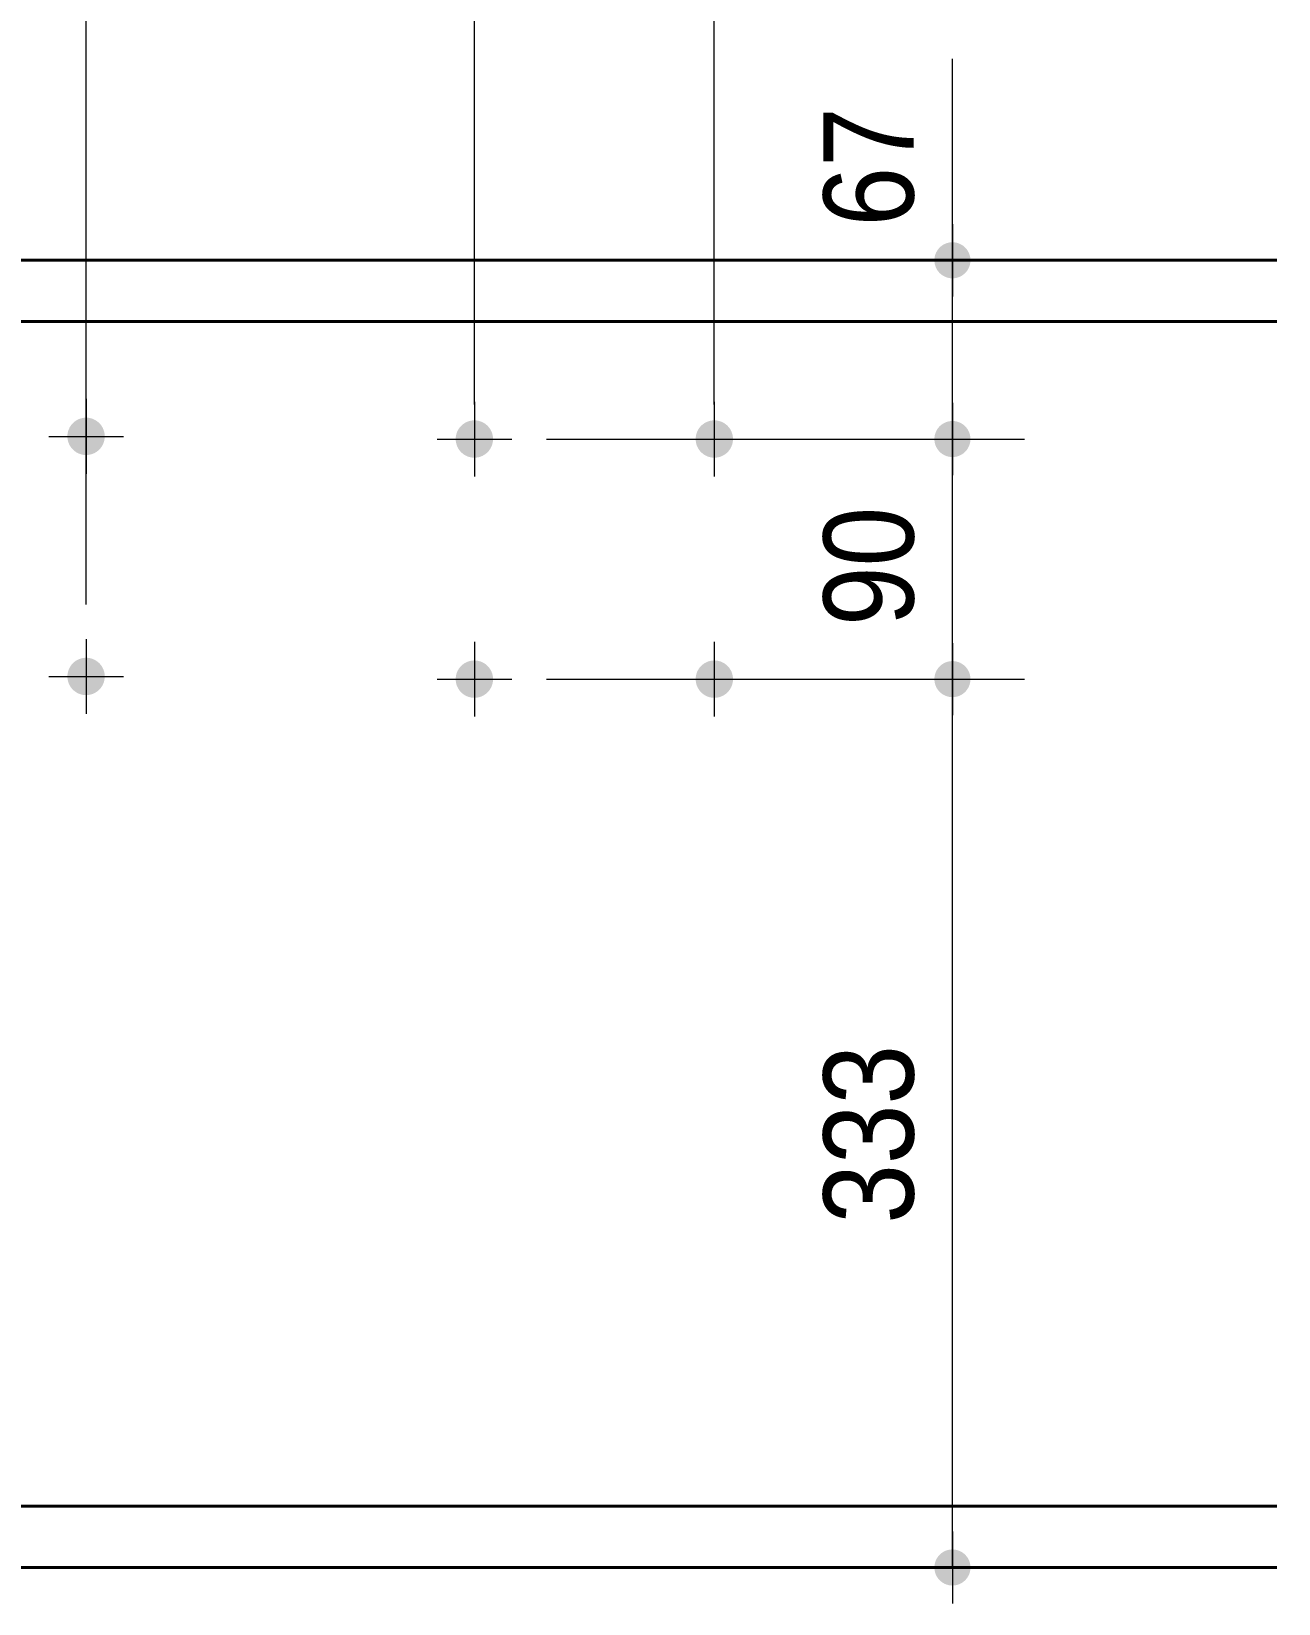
# Model space of a CAD drawing. Header units: millimetres. Extents: x 2 to 410, y 5 to 282.
# Drawn here: x 91.13 to 127.11, y 110.9 to 156.23 of the extents above; entities that cross this region are included whole.
import ezdxf

# ---------------------------------------------------------------- set-up
doc = ezdxf.new("R2010")
doc.units = ezdxf.units.MM
for name, color, linetype, lineweight in [('Boulon', 7, 'Continuous', 0), ('Cotation', 7, 'Continuous', 0), ('Piece', 2, 'Continuous', 0)]:
    doc.layers.add(name, color=color, linetype=linetype, lineweight=lineweight)
doc.styles.add('ARIAL', font='ARIAL.TTF')

# ---------------------------------------------------------------- blocks, each defined once
blk = doc.blocks.new('*A1')
at = {"layer": 'Boulon'}
for points in [[(103.375, 144.5), (103.377, 144.527), (103.381, 144.553), (103.385, 144.579), (103.391, 144.605), (103.398, 144.63), (103.406, 144.655), (103.416, 144.68), (103.427, 144.704), (103.438, 144.728), (103.451, 144.751), (103.466, 144.773), (103.481, 144.795), (103.497, 144.815), (103.514, 144.835), (103.533, 144.854), (103.552, 144.873), (103.572, 144.89), (103.593, 144.906), (103.614, 144.921), (103.636, 144.936), (103.659, 144.949), (103.683, 144.961), (103.707, 144.971), (103.732, 144.981), (103.757, 144.989), (103.782, 144.996), (103.808, 145.002), (103.834, 145.006), (103.861, 145.01), (103.887, 145.012), (103.913, 145.012), (103.94, 145.012), (103.966, 145.01), (103.992, 145.006), (104.018, 145.002), (104.044, 144.996), (104.07, 144.989), (104.095, 144.981), (104.119, 144.971), (104.144, 144.961), (104.167, 144.949), (104.19, 144.936), (104.212, 144.921), (104.234, 144.906), (104.255, 144.89), (104.275, 144.873), (104.294, 144.854), (104.312, 144.835), (104.33, 144.815), (104.346, 144.795), (104.361, 144.773), (104.375, 144.751), (104.388, 144.728), (104.4, 144.704), (104.411, 144.68), (104.42, 144.655), (104.429, 144.63), (104.436, 144.605), (104.441, 144.579), (104.446, 144.553), (104.449, 144.527), (104.451, 144.5), (104.452, 144.474), (104.451, 144.447), (104.449, 144.421), (104.446, 144.395), (104.441, 144.369), (104.436, 144.343), (104.429, 144.317), (104.42, 144.292), (104.411, 144.268), (104.4, 144.244), (104.388, 144.22), (104.375, 144.197), (104.361, 144.175), (104.346, 144.153), (104.33, 144.132), (104.312, 144.112), (104.294, 144.093), (104.275, 144.075), (104.255, 144.058), (104.234, 144.041), (104.212, 144.026), (104.19, 144.012), (104.167, 143.999), (104.144, 143.987), (104.119, 143.976), (104.095, 143.967), (104.07, 143.958), (104.044, 143.951), (104.018, 143.946), (103.992, 143.941), (103.966, 143.938), (103.94, 143.936), (103.913, 143.935), (103.887, 143.936), (103.861, 143.938), (103.834, 143.941), (103.808, 143.946), (103.782, 143.951), (103.757, 143.958), (103.732, 143.967), (103.707, 143.976), (103.683, 143.987), (103.659, 143.999), (103.636, 144.012), (103.614, 144.026), (103.593, 144.041), (103.572, 144.058), (103.552, 144.075), (103.533, 144.093), (103.514, 144.112), (103.497, 144.132), (103.481, 144.153), (103.466, 144.175), (103.451, 144.197), (103.438, 144.22), (103.427, 144.244), (103.416, 144.268), (103.406, 144.292), (103.398, 144.317), (103.391, 144.343), (103.385, 144.369), (103.381, 144.395), (103.377, 144.421), (103.375, 144.447), (103.375, 144.474)], [(103.375, 137.577), (103.377, 137.603), (103.381, 137.63), (103.385, 137.656), (103.391, 137.682), (103.398, 137.707), (103.406, 137.732), (103.416, 137.757), (103.427, 137.781), (103.438, 137.804), (103.451, 137.827), (103.466, 137.85), (103.481, 137.871), (103.497, 137.892), (103.514, 137.912), (103.533, 137.931), (103.552, 137.95), (103.572, 137.967), (103.593, 137.983), (103.614, 137.998), (103.636, 138.013), (103.659, 138.026), (103.683, 138.037), (103.707, 138.048), (103.732, 138.058), (103.757, 138.066), (103.782, 138.073), (103.808, 138.079), (103.834, 138.083), (103.861, 138.087), (103.887, 138.088), (103.913, 138.089), (103.94, 138.088), (103.966, 138.087), (103.992, 138.083), (104.018, 138.079), (104.044, 138.073), (104.07, 138.066), (104.095, 138.058), (104.119, 138.048), (104.144, 138.037), (104.167, 138.026), (104.19, 138.013), (104.212, 137.998), (104.234, 137.983), (104.255, 137.967), (104.275, 137.95), (104.294, 137.931), (104.312, 137.912), (104.33, 137.892), (104.346, 137.871), (104.361, 137.85), (104.375, 137.827), (104.388, 137.804), (104.4, 137.781), (104.411, 137.757), (104.42, 137.732), (104.429, 137.707), (104.436, 137.682), (104.441, 137.656), (104.446, 137.63), (104.449, 137.603), (104.451, 137.577), (104.452, 137.551), (104.451, 137.524), (104.449, 137.498), (104.446, 137.472), (104.441, 137.446), (104.436, 137.42), (104.429, 137.394), (104.42, 137.369), (104.411, 137.345), (104.4, 137.32), (104.388, 137.297), (104.375, 137.274), (104.361, 137.252), (104.346, 137.23), (104.33, 137.209), (104.312, 137.189), (104.294, 137.17), (104.275, 137.152), (104.255, 137.134), (104.234, 137.118), (104.212, 137.103), (104.19, 137.089), (104.167, 137.076), (104.144, 137.064), (104.119, 137.053), (104.095, 137.044), (104.07, 137.035), (104.044, 137.028), (104.018, 137.023), (103.992, 137.018), (103.966, 137.015), (103.94, 137.013), (103.913, 137.012), (103.887, 137.013), (103.861, 137.015), (103.834, 137.018), (103.808, 137.023), (103.782, 137.028), (103.757, 137.035), (103.732, 137.044), (103.707, 137.053), (103.683, 137.064), (103.659, 137.076), (103.636, 137.089), (103.614, 137.103), (103.593, 137.118), (103.572, 137.134), (103.552, 137.152), (103.533, 137.17), (103.514, 137.189), (103.497, 137.209), (103.481, 137.23), (103.466, 137.252), (103.451, 137.274), (103.438, 137.297), (103.427, 137.32), (103.416, 137.345), (103.406, 137.369), (103.398, 137.394), (103.391, 137.42), (103.385, 137.446), (103.381, 137.472), (103.377, 137.498), (103.375, 137.524), (103.375, 137.551)]]:
    blk.add_hatch(color=256, dxfattribs=at).paths.add_polyline_path(points, flags=17)
at = {"layer": 'Boulon', "linetype": 'Continuous', "lineweight": 0}
for p, q in [((103.913, 145.551), (103.913, 143.397)), ((102.836, 144.474), (104.99, 144.474)), ((103.913, 138.628), (103.913, 136.474)), ((102.836, 137.551), (104.99, 137.551))]:
    blk.add_line(p, q, dxfattribs=at)
blk = doc.blocks.new('*A2')
at = {"layer": 'Boulon'}
for points in [[(110.299, 144.5), (110.301, 144.527), (110.304, 144.553), (110.308, 144.579), (110.314, 144.605), (110.321, 144.63), (110.329, 144.655), (110.339, 144.68), (110.35, 144.704), (110.362, 144.728), (110.375, 144.751), (110.389, 144.773), (110.404, 144.795), (110.42, 144.815), (110.437, 144.835), (110.456, 144.854), (110.475, 144.873), (110.495, 144.89), (110.516, 144.906), (110.537, 144.921), (110.56, 144.936), (110.583, 144.949), (110.606, 144.961), (110.63, 144.971), (110.655, 144.981), (110.68, 144.989), (110.706, 144.996), (110.731, 145.002), (110.757, 145.006), (110.784, 145.01), (110.81, 145.012), (110.836, 145.012), (110.863, 145.012), (110.889, 145.01), (110.915, 145.006), (110.941, 145.002), (110.967, 144.996), (110.993, 144.989), (111.018, 144.981), (111.042, 144.971), (111.067, 144.961), (111.09, 144.949), (111.113, 144.936), (111.136, 144.921), (111.157, 144.906), (111.178, 144.89), (111.198, 144.873), (111.217, 144.854), (111.235, 144.835), (111.253, 144.815), (111.269, 144.795), (111.284, 144.773), (111.298, 144.751), (111.311, 144.728), (111.323, 144.704), (111.334, 144.68), (111.343, 144.655), (111.352, 144.63), (111.359, 144.605), (111.364, 144.579), (111.369, 144.553), (111.372, 144.527), (111.374, 144.5), (111.375, 144.474), (111.374, 144.447), (111.372, 144.421), (111.369, 144.395), (111.364, 144.369), (111.359, 144.343), (111.352, 144.317), (111.343, 144.292), (111.334, 144.268), (111.323, 144.244), (111.311, 144.22), (111.298, 144.197), (111.284, 144.175), (111.269, 144.153), (111.253, 144.132), (111.235, 144.112), (111.217, 144.093), (111.198, 144.075), (111.178, 144.058), (111.157, 144.041), (111.136, 144.026), (111.113, 144.012), (111.09, 143.999), (111.067, 143.987), (111.042, 143.976), (111.018, 143.967), (110.993, 143.958), (110.967, 143.951), (110.941, 143.946), (110.915, 143.941), (110.889, 143.938), (110.863, 143.936), (110.836, 143.935), (110.81, 143.936), (110.784, 143.938), (110.757, 143.941), (110.731, 143.946), (110.706, 143.951), (110.68, 143.958), (110.655, 143.967), (110.63, 143.976), (110.606, 143.987), (110.583, 143.999), (110.56, 144.012), (110.537, 144.026), (110.516, 144.041), (110.495, 144.058), (110.475, 144.075), (110.456, 144.093), (110.437, 144.112), (110.42, 144.132), (110.404, 144.153), (110.389, 144.175), (110.375, 144.197), (110.362, 144.22), (110.35, 144.244), (110.339, 144.268), (110.329, 144.292), (110.321, 144.317), (110.314, 144.343), (110.308, 144.369), (110.304, 144.395), (110.301, 144.421), (110.299, 144.447), (110.298, 144.474)], [(110.299, 137.577), (110.301, 137.603), (110.304, 137.63), (110.308, 137.656), (110.314, 137.682), (110.321, 137.707), (110.329, 137.732), (110.339, 137.757), (110.35, 137.781), (110.362, 137.804), (110.375, 137.827), (110.389, 137.85), (110.404, 137.871), (110.42, 137.892), (110.437, 137.912), (110.456, 137.931), (110.475, 137.95), (110.495, 137.967), (110.516, 137.983), (110.537, 137.998), (110.56, 138.013), (110.583, 138.026), (110.606, 138.037), (110.63, 138.048), (110.655, 138.058), (110.68, 138.066), (110.706, 138.073), (110.731, 138.079), (110.757, 138.083), (110.784, 138.087), (110.81, 138.088), (110.836, 138.089), (110.863, 138.088), (110.889, 138.087), (110.915, 138.083), (110.941, 138.079), (110.967, 138.073), (110.993, 138.066), (111.018, 138.058), (111.042, 138.048), (111.067, 138.037), (111.09, 138.026), (111.113, 138.013), (111.136, 137.998), (111.157, 137.983), (111.178, 137.967), (111.198, 137.95), (111.217, 137.931), (111.235, 137.912), (111.253, 137.892), (111.269, 137.871), (111.284, 137.85), (111.298, 137.827), (111.311, 137.804), (111.323, 137.781), (111.334, 137.757), (111.343, 137.732), (111.352, 137.707), (111.359, 137.682), (111.364, 137.656), (111.369, 137.63), (111.372, 137.603), (111.374, 137.577), (111.375, 137.551), (111.374, 137.524), (111.372, 137.498), (111.369, 137.472), (111.364, 137.446), (111.359, 137.42), (111.352, 137.394), (111.343, 137.369), (111.334, 137.345), (111.323, 137.32), (111.311, 137.297), (111.298, 137.274), (111.284, 137.252), (111.269, 137.23), (111.253, 137.209), (111.235, 137.189), (111.217, 137.17), (111.198, 137.152), (111.178, 137.134), (111.157, 137.118), (111.136, 137.103), (111.113, 137.089), (111.09, 137.076), (111.067, 137.064), (111.042, 137.053), (111.018, 137.044), (110.993, 137.035), (110.967, 137.028), (110.941, 137.023), (110.915, 137.018), (110.889, 137.015), (110.863, 137.013), (110.836, 137.012), (110.81, 137.013), (110.784, 137.015), (110.757, 137.018), (110.731, 137.023), (110.706, 137.028), (110.68, 137.035), (110.655, 137.044), (110.63, 137.053), (110.606, 137.064), (110.583, 137.076), (110.56, 137.089), (110.537, 137.103), (110.516, 137.118), (110.495, 137.134), (110.475, 137.152), (110.456, 137.17), (110.437, 137.189), (110.42, 137.209), (110.404, 137.23), (110.389, 137.252), (110.375, 137.274), (110.362, 137.297), (110.35, 137.32), (110.339, 137.345), (110.329, 137.369), (110.321, 137.394), (110.314, 137.42), (110.308, 137.446), (110.304, 137.472), (110.301, 137.498), (110.299, 137.524), (110.298, 137.551)]]:
    blk.add_hatch(color=256, dxfattribs=at).paths.add_polyline_path(points, flags=17)
at = {"layer": 'Boulon', "linetype": 'Continuous', "lineweight": 0}
for p, q in [((110.836, 145.551), (110.836, 143.397)), ((109.759, 144.474), (111.913, 144.474)), ((110.836, 138.628), (110.836, 136.474)), ((109.759, 137.551), (111.913, 137.551))]:
    blk.add_line(p, q, dxfattribs=at)
blk = doc.blocks.new('*A12')
at = {"layer": 'Boulon'}
for points in [[(92.685, 144.013), (92.659, 144.015), (92.632, 144.018), (92.606, 144.023), (92.58, 144.029), (92.555, 144.036), (92.53, 144.044), (92.505, 144.054), (92.481, 144.064), (92.457, 144.076), (92.434, 144.089), (92.412, 144.103), (92.391, 144.119), (92.37, 144.135), (92.35, 144.152), (92.331, 144.17), (92.312, 144.189), (92.295, 144.209), (92.279, 144.23), (92.264, 144.252), (92.249, 144.274), (92.236, 144.297), (92.225, 144.321), (92.214, 144.345), (92.204, 144.37), (92.196, 144.395), (92.189, 144.42), (92.183, 144.446), (92.179, 144.472), (92.175, 144.498), (92.173, 144.525), (92.173, 144.551), (92.173, 144.577), (92.175, 144.604), (92.179, 144.63), (92.183, 144.656), (92.189, 144.682), (92.196, 144.707), (92.204, 144.732), (92.214, 144.757), (92.225, 144.781), (92.236, 144.805), (92.249, 144.828), (92.264, 144.85), (92.279, 144.872), (92.295, 144.893), (92.312, 144.913), (92.331, 144.932), (92.35, 144.95), (92.37, 144.967), (92.391, 144.983), (92.412, 144.999), (92.434, 145.013), (92.457, 145.026), (92.481, 145.038), (92.505, 145.048), (92.53, 145.058), (92.555, 145.066), (92.58, 145.073), (92.606, 145.079), (92.632, 145.084), (92.659, 145.087), (92.685, 145.089), (92.711, 145.089), (92.738, 145.089), (92.764, 145.087), (92.79, 145.084), (92.816, 145.079), (92.842, 145.073), (92.868, 145.066), (92.893, 145.058), (92.917, 145.048), (92.942, 145.038), (92.965, 145.026), (92.988, 145.013), (93.01, 144.999), (93.032, 144.983), (93.053, 144.967), (93.073, 144.95), (93.092, 144.932), (93.11, 144.913), (93.128, 144.893), (93.144, 144.872), (93.159, 144.85), (93.173, 144.828), (93.186, 144.805), (93.198, 144.781), (93.209, 144.757), (93.218, 144.732), (93.227, 144.707), (93.234, 144.682), (93.239, 144.656), (93.244, 144.63), (93.247, 144.604), (93.249, 144.577), (93.25, 144.551), (93.249, 144.525), (93.247, 144.498), (93.244, 144.472), (93.239, 144.446), (93.234, 144.42), (93.227, 144.395), (93.218, 144.37), (93.209, 144.345), (93.198, 144.321), (93.186, 144.297), (93.173, 144.274), (93.159, 144.252), (93.144, 144.23), (93.128, 144.209), (93.11, 144.189), (93.092, 144.17), (93.073, 144.152), (93.053, 144.135), (93.032, 144.119), (93.01, 144.103), (92.988, 144.089), (92.965, 144.076), (92.942, 144.064), (92.917, 144.054), (92.893, 144.044), (92.868, 144.036), (92.842, 144.029), (92.816, 144.023), (92.79, 144.018), (92.764, 144.015), (92.738, 144.013), (92.711, 144.013)], [(92.685, 137.09), (92.659, 137.092), (92.632, 137.095), (92.606, 137.1), (92.58, 137.106), (92.555, 137.113), (92.53, 137.121), (92.505, 137.13), (92.481, 137.141), (92.457, 137.153), (92.434, 137.166), (92.412, 137.18), (92.391, 137.195), (92.37, 137.212), (92.35, 137.229), (92.331, 137.247), (92.312, 137.266), (92.295, 137.286), (92.279, 137.307), (92.264, 137.329), (92.249, 137.351), (92.236, 137.374), (92.225, 137.398), (92.214, 137.422), (92.204, 137.447), (92.196, 137.472), (92.189, 137.497), (92.183, 137.523), (92.179, 137.549), (92.175, 137.575), (92.173, 137.602), (92.173, 137.628), (92.173, 137.654), (92.175, 137.681), (92.179, 137.707), (92.183, 137.733), (92.189, 137.759), (92.196, 137.784), (92.204, 137.809), (92.214, 137.834), (92.225, 137.858), (92.236, 137.882), (92.249, 137.905), (92.264, 137.927), (92.279, 137.949), (92.295, 137.97), (92.312, 137.99), (92.331, 138.009), (92.35, 138.027), (92.37, 138.044), (92.391, 138.06), (92.412, 138.076), (92.434, 138.09), (92.457, 138.103), (92.481, 138.115), (92.505, 138.125), (92.53, 138.135), (92.555, 138.143), (92.58, 138.15), (92.606, 138.156), (92.632, 138.161), (92.659, 138.164), (92.685, 138.166), (92.711, 138.166), (92.738, 138.166), (92.764, 138.164), (92.79, 138.161), (92.816, 138.156), (92.842, 138.15), (92.868, 138.143), (92.893, 138.135), (92.917, 138.125), (92.942, 138.115), (92.965, 138.103), (92.988, 138.09), (93.01, 138.076), (93.032, 138.06), (93.053, 138.044), (93.073, 138.027), (93.092, 138.009), (93.11, 137.99), (93.128, 137.97), (93.144, 137.949), (93.159, 137.927), (93.173, 137.905), (93.186, 137.882), (93.198, 137.858), (93.209, 137.834), (93.218, 137.809), (93.227, 137.784), (93.234, 137.759), (93.239, 137.733), (93.244, 137.707), (93.247, 137.681), (93.249, 137.654), (93.25, 137.628), (93.249, 137.602), (93.247, 137.575), (93.244, 137.549), (93.239, 137.523), (93.234, 137.497), (93.227, 137.472), (93.218, 137.447), (93.209, 137.422), (93.198, 137.398), (93.186, 137.374), (93.173, 137.351), (93.159, 137.329), (93.144, 137.307), (93.128, 137.286), (93.11, 137.266), (93.092, 137.247), (93.073, 137.229), (93.053, 137.212), (93.032, 137.195), (93.01, 137.18), (92.988, 137.166), (92.965, 137.153), (92.942, 137.141), (92.917, 137.13), (92.893, 137.121), (92.868, 137.113), (92.842, 137.106), (92.816, 137.1), (92.79, 137.095), (92.764, 137.092), (92.738, 137.09), (92.711, 137.089)]]:
    blk.add_hatch(color=256, dxfattribs=at).paths.add_polyline_path(points, flags=17)
at = {"layer": 'Boulon', "linetype": 'Continuous', "lineweight": 0}
for p, q in [((92.711, 145.628), (92.711, 143.474)), ((91.634, 144.551), (93.788, 144.551)), ((92.711, 138.705), (92.711, 136.551)), ((91.634, 137.628), (93.788, 137.628))]:
    blk.add_line(p, q, dxfattribs=at)
blk = doc.blocks.new('*A16')
at = {"layer": 'Piece', "color": 2, "linetype": 'Continuous', "lineweight": 40}
for p, q in [((127.064818, 149.627592), (37.914208, 149.627592)), ((127.064818, 147.858361), (38.444957, 147.858361)), ((127.064818, 113.704515), (48.690707, 113.704515)), ((49.221455, 111.935285), (127.064818, 111.935285))]:
    blk.add_line(p, q, dxfattribs=at)
blk = doc.blocks.new('*A41')
at = {"layer": 'Cotation'}
for points in [[(110.811, 177.069), (110.785, 177.071), (110.76, 177.074), (110.735, 177.078), (110.71, 177.084), (110.685, 177.091), (110.661, 177.099), (110.637, 177.108), (110.614, 177.118), (110.591, 177.13), (110.569, 177.142), (110.547, 177.156), (110.527, 177.171), (110.506, 177.186), (110.487, 177.203), (110.469, 177.221), (110.451, 177.239), (110.434, 177.258), (110.419, 177.279), (110.404, 177.299), (110.39, 177.321), (110.378, 177.343), (110.366, 177.366), (110.356, 177.389), (110.347, 177.413), (110.339, 177.437), (110.332, 177.462), (110.326, 177.487), (110.322, 177.512), (110.319, 177.537), (110.317, 177.563), (110.316, 177.588), (110.317, 177.614), (110.319, 177.639), (110.322, 177.665), (110.326, 177.69), (110.332, 177.715), (110.339, 177.739), (110.347, 177.764), (110.356, 177.787), (110.366, 177.811), (110.378, 177.833), (110.39, 177.856), (110.404, 177.877), (110.419, 177.898), (110.434, 177.918), (110.451, 177.938), (110.469, 177.956), (110.487, 177.974), (110.506, 177.99), (110.527, 178.006), (110.547, 178.021), (110.569, 178.034), (110.591, 178.047), (110.614, 178.058), (110.637, 178.069), (110.661, 178.078), (110.685, 178.086), (110.71, 178.093), (110.735, 178.098), (110.76, 178.103), (110.785, 178.106), (110.811, 178.108), (110.836, 178.108), (110.862, 178.108), (110.887, 178.106), (110.913, 178.103), (110.938, 178.098), (110.963, 178.093), (110.987, 178.086), (111.012, 178.078), (111.035, 178.069), (111.059, 178.058), (111.082, 178.047), (111.104, 178.034), (111.125, 178.021), (111.146, 178.006), (111.166, 177.99), (111.186, 177.974), (111.204, 177.956), (111.222, 177.938), (111.238, 177.918), (111.254, 177.898), (111.269, 177.877), (111.282, 177.856), (111.295, 177.833), (111.306, 177.811), (111.317, 177.787), (111.326, 177.764), (111.334, 177.739), (111.341, 177.715), (111.346, 177.69), (111.351, 177.665), (111.354, 177.639), (111.356, 177.614), (111.356, 177.588), (111.356, 177.563), (111.354, 177.537), (111.351, 177.512), (111.346, 177.487), (111.341, 177.462), (111.334, 177.437), (111.326, 177.413), (111.317, 177.389), (111.306, 177.366), (111.295, 177.343), (111.282, 177.321), (111.269, 177.299), (111.254, 177.279), (111.238, 177.258), (111.222, 177.239), (111.204, 177.221), (111.186, 177.203), (111.166, 177.186), (111.146, 177.171), (111.125, 177.156), (111.104, 177.142), (111.082, 177.13), (111.059, 177.118), (111.035, 177.108), (111.012, 177.099), (110.987, 177.091), (110.963, 177.084), (110.938, 177.078), (110.913, 177.074), (110.887, 177.071), (110.862, 177.069), (110.836, 177.068)], [(143.368, 177.069), (143.342, 177.071), (143.317, 177.074), (143.292, 177.078), (143.267, 177.084), (143.242, 177.091), (143.218, 177.099), (143.194, 177.108), (143.171, 177.118), (143.148, 177.13), (143.126, 177.142), (143.104, 177.156), (143.083, 177.171), (143.063, 177.186), (143.044, 177.203), (143.026, 177.221), (143.008, 177.239), (142.991, 177.258), (142.976, 177.279), (142.961, 177.299), (142.947, 177.321), (142.935, 177.343), (142.923, 177.366), (142.913, 177.389), (142.904, 177.413), (142.896, 177.437), (142.889, 177.462), (142.883, 177.487), (142.879, 177.512), (142.876, 177.537), (142.874, 177.563), (142.873, 177.588), (142.874, 177.614), (142.876, 177.639), (142.879, 177.665), (142.883, 177.69), (142.889, 177.715), (142.896, 177.739), (142.904, 177.764), (142.913, 177.787), (142.923, 177.811), (142.935, 177.833), (142.947, 177.856), (142.961, 177.877), (142.976, 177.898), (142.991, 177.918), (143.008, 177.938), (143.026, 177.956), (143.044, 177.974), (143.063, 177.99), (143.083, 178.006), (143.104, 178.021), (143.126, 178.034), (143.148, 178.047), (143.171, 178.058), (143.194, 178.069), (143.218, 178.078), (143.242, 178.086), (143.267, 178.093), (143.292, 178.098), (143.317, 178.103), (143.342, 178.106), (143.368, 178.108), (143.393, 178.108), (143.419, 178.108), (143.444, 178.106), (143.47, 178.103), (143.495, 178.098), (143.52, 178.093), (143.544, 178.086), (143.568, 178.078), (143.592, 178.069), (143.616, 178.058), (143.638, 178.047), (143.661, 178.034), (143.682, 178.021), (143.703, 178.006), (143.723, 177.99), (143.742, 177.974), (143.761, 177.956), (143.779, 177.938), (143.795, 177.918), (143.811, 177.898), (143.826, 177.877), (143.839, 177.856), (143.852, 177.833), (143.863, 177.811), (143.874, 177.787), (143.883, 177.764), (143.891, 177.739), (143.898, 177.715), (143.903, 177.69), (143.908, 177.665), (143.911, 177.639), (143.913, 177.614), (143.913, 177.588), (143.913, 177.563), (143.911, 177.537), (143.908, 177.512), (143.903, 177.487), (143.898, 177.462), (143.891, 177.437), (143.883, 177.413), (143.874, 177.389), (143.863, 177.366), (143.852, 177.343), (143.839, 177.321), (143.826, 177.299), (143.811, 177.279), (143.795, 177.258), (143.779, 177.239), (143.761, 177.221), (143.742, 177.203), (143.723, 177.186), (143.703, 177.171), (143.682, 177.156), (143.661, 177.142), (143.638, 177.13), (143.616, 177.118), (143.592, 177.108), (143.568, 177.099), (143.544, 177.091), (143.52, 177.084), (143.495, 177.078), (143.47, 177.074), (143.444, 177.071), (143.419, 177.069), (143.393, 177.068)]]:
    blk.add_hatch(color=256, dxfattribs=at).paths.add_polyline_path(points, flags=17)
at = {"layer": 'Cotation', "linetype": 'Continuous', "lineweight": 0}
for p, q in [((110.836, 145.474), (110.836, 188.154)), ((143.393, 145.474), (143.393, 186.442)), ((110.836, 178.628), (110.836, 176.548)), ((143.393, 178.628), (143.393, 176.548)), ((111.876, 177.588), (109.796, 177.588)), ((110.836, 177.588), (109.796, 177.588)), ((110.836, 177.588), (143.393, 177.588)), ((144.433, 177.588), (142.353, 177.588)), ((143.393, 177.588), (144.433, 177.588))]:
    blk.add_line(p, q, dxfattribs=at)
at = {"layer": 'Cotation'}
for p in [(110.836, 177.588), (143.393, 177.588)]:
    blk.add_point(p, dxfattribs=at)
at = {"layer": 'Cotation', "style": 'ARIAL', "width": 0.85}
blk.add_text('2758', height=2.6, rotation=90.0002, dxfattribs=at).set_placement((142.353, 178.728))
blk.add_text('1810', height=2.6, dxfattribs=at).set_placement((123.258, 178.708))
blk = doc.blocks.new('*A76')
at = {"layer": 'Cotation'}
for points in [[(117.68, 137.031), (117.654, 137.033), (117.629, 137.036), (117.604, 137.041), (117.579, 137.046), (117.554, 137.053), (117.53, 137.061), (117.506, 137.07), (117.483, 137.081), (117.46, 137.092), (117.438, 137.105), (117.416, 137.118), (117.396, 137.133), (117.375, 137.149), (117.356, 137.165), (117.338, 137.183), (117.32, 137.201), (117.303, 137.221), (117.288, 137.241), (117.273, 137.262), (117.259, 137.283), (117.247, 137.306), (117.235, 137.328), (117.225, 137.352), (117.216, 137.375), (117.208, 137.4), (117.201, 137.424), (117.195, 137.449), (117.191, 137.474), (117.188, 137.5), (117.186, 137.525), (117.185, 137.551), (117.186, 137.576), (117.188, 137.602), (117.191, 137.627), (117.195, 137.652), (117.201, 137.677), (117.208, 137.702), (117.216, 137.726), (117.225, 137.75), (117.235, 137.773), (117.247, 137.796), (117.259, 137.818), (117.273, 137.84), (117.288, 137.86), (117.303, 137.881), (117.32, 137.9), (117.338, 137.918), (117.356, 137.936), (117.375, 137.953), (117.396, 137.968), (117.416, 137.983), (117.438, 137.997), (117.46, 138.009), (117.483, 138.021), (117.506, 138.031), (117.53, 138.04), (117.554, 138.048), (117.579, 138.055), (117.604, 138.061), (117.629, 138.065), (117.654, 138.068), (117.68, 138.07), (117.705, 138.071), (117.731, 138.07), (117.756, 138.068), (117.782, 138.065), (117.807, 138.061), (117.832, 138.055), (117.856, 138.048), (117.88, 138.04), (117.904, 138.031), (117.928, 138.021), (117.95, 138.009), (117.973, 137.997), (117.994, 137.983), (118.015, 137.968), (118.035, 137.953), (118.054, 137.936), (118.073, 137.918), (118.091, 137.9), (118.107, 137.881), (118.123, 137.86), (118.138, 137.84), (118.151, 137.818), (118.164, 137.796), (118.175, 137.773), (118.186, 137.75), (118.195, 137.726), (118.203, 137.702), (118.21, 137.677), (118.215, 137.652), (118.22, 137.627), (118.223, 137.602), (118.225, 137.576), (118.225, 137.551), (118.225, 137.525), (118.223, 137.5), (118.22, 137.474), (118.215, 137.449), (118.21, 137.424), (118.203, 137.4), (118.195, 137.375), (118.186, 137.352), (118.175, 137.328), (118.164, 137.306), (118.151, 137.283), (118.138, 137.262), (118.123, 137.241), (118.107, 137.221), (118.091, 137.201), (118.073, 137.183), (118.054, 137.165), (118.035, 137.149), (118.015, 137.133), (117.994, 137.118), (117.973, 137.105), (117.95, 137.092), (117.928, 137.081), (117.904, 137.07), (117.88, 137.061), (117.856, 137.053), (117.832, 137.046), (117.807, 137.041), (117.782, 137.036), (117.756, 137.033), (117.731, 137.031), (117.705, 137.031)], [(117.68, 111.416), (117.654, 111.418), (117.629, 111.421), (117.604, 111.425), (117.579, 111.431), (117.554, 111.438), (117.53, 111.446), (117.506, 111.455), (117.483, 111.465), (117.46, 111.477), (117.438, 111.489), (117.416, 111.503), (117.396, 111.518), (117.375, 111.533), (117.356, 111.55), (117.338, 111.568), (117.32, 111.586), (117.303, 111.605), (117.288, 111.626), (117.273, 111.646), (117.259, 111.668), (117.247, 111.69), (117.235, 111.713), (117.225, 111.736), (117.216, 111.76), (117.208, 111.784), (117.201, 111.809), (117.195, 111.834), (117.191, 111.859), (117.188, 111.884), (117.186, 111.91), (117.185, 111.935), (117.186, 111.961), (117.188, 111.986), (117.191, 112.012), (117.195, 112.037), (117.201, 112.062), (117.208, 112.086), (117.216, 112.11), (117.225, 112.134), (117.235, 112.158), (117.247, 112.18), (117.259, 112.203), (117.273, 112.224), (117.288, 112.245), (117.303, 112.265), (117.32, 112.284), (117.338, 112.303), (117.356, 112.321), (117.375, 112.337), (117.396, 112.353), (117.416, 112.368), (117.438, 112.381), (117.46, 112.394), (117.483, 112.405), (117.506, 112.416), (117.53, 112.425), (117.554, 112.433), (117.579, 112.44), (117.604, 112.445), (117.629, 112.45), (117.654, 112.453), (117.68, 112.455), (117.705, 112.455), (117.731, 112.455), (117.756, 112.453), (117.782, 112.45), (117.807, 112.445), (117.832, 112.44), (117.856, 112.433), (117.88, 112.425), (117.904, 112.416), (117.928, 112.405), (117.95, 112.394), (117.973, 112.381), (117.994, 112.368), (118.015, 112.353), (118.035, 112.337), (118.054, 112.321), (118.073, 112.303), (118.091, 112.284), (118.107, 112.265), (118.123, 112.245), (118.138, 112.224), (118.151, 112.203), (118.164, 112.18), (118.175, 112.158), (118.186, 112.134), (118.195, 112.11), (118.203, 112.086), (118.21, 112.062), (118.215, 112.037), (118.22, 112.012), (118.223, 111.986), (118.225, 111.961), (118.225, 111.935), (118.225, 111.91), (118.223, 111.884), (118.22, 111.859), (118.215, 111.834), (118.21, 111.809), (118.203, 111.784), (118.195, 111.76), (118.186, 111.736), (118.175, 111.713), (118.164, 111.69), (118.151, 111.668), (118.138, 111.646), (118.123, 111.626), (118.107, 111.605), (118.091, 111.586), (118.073, 111.568), (118.054, 111.55), (118.035, 111.533), (118.015, 111.518), (117.994, 111.503), (117.973, 111.489), (117.95, 111.477), (117.928, 111.465), (117.904, 111.455), (117.88, 111.446), (117.856, 111.438), (117.832, 111.431), (117.807, 111.425), (117.782, 111.421), (117.756, 111.418), (117.731, 111.416), (117.705, 111.415)]]:
    blk.add_hatch(color=256, dxfattribs=at).paths.add_polyline_path(points, flags=17)
at = {"layer": 'Cotation', "linetype": 'Continuous', "lineweight": 0}
for p, q in [((117.705, 138.591), (117.705, 136.511)), ((117.705, 137.551), (117.705, 138.591)), ((105.99, 137.551), (119.785, 137.551)), ((116.665, 137.551), (118.745, 137.551)), ((117.705, 111.935), (117.705, 137.551)), ((117.705, 112.975), (117.705, 110.895)), ((112.12, 111.935), (119.785, 111.935)), ((116.665, 111.935), (118.745, 111.935)), ((117.705, 111.935), (117.705, 110.895))]:
    blk.add_line(p, q, dxfattribs=at)
at = {"layer": 'Cotation'}
for p in [(117.705, 137.551), (117.705, 111.935)]:
    blk.add_point(p, dxfattribs=at)
at = {"layer": 'Cotation', "style": 'ARIAL', "width": 0.85}
blk.add_text('333', height=2.6, rotation=90.0002, dxfattribs=at).set_placement((116.585, 121.85))
blk = doc.blocks.new('*A77')
at = {"layer": 'Cotation'}
for points in [[(117.68, 143.954), (117.654, 143.956), (117.629, 143.959), (117.604, 143.964), (117.579, 143.969), (117.554, 143.976), (117.53, 143.984), (117.506, 143.993), (117.483, 144.004), (117.46, 144.015), (117.438, 144.028), (117.416, 144.041), (117.396, 144.056), (117.375, 144.072), (117.356, 144.088), (117.338, 144.106), (117.32, 144.125), (117.303, 144.144), (117.288, 144.164), (117.273, 144.185), (117.259, 144.206), (117.247, 144.229), (117.235, 144.251), (117.225, 144.275), (117.216, 144.299), (117.208, 144.323), (117.201, 144.347), (117.195, 144.372), (117.191, 144.397), (117.188, 144.423), (117.186, 144.448), (117.185, 144.474), (117.186, 144.499), (117.188, 144.525), (117.191, 144.55), (117.195, 144.575), (117.201, 144.6), (117.208, 144.625), (117.216, 144.649), (117.225, 144.673), (117.235, 144.696), (117.247, 144.719), (117.259, 144.741), (117.273, 144.763), (117.288, 144.784), (117.303, 144.804), (117.32, 144.823), (117.338, 144.841), (117.356, 144.859), (117.375, 144.876), (117.396, 144.891), (117.416, 144.906), (117.438, 144.92), (117.46, 144.932), (117.483, 144.944), (117.506, 144.954), (117.53, 144.963), (117.554, 144.971), (117.579, 144.978), (117.604, 144.984), (117.629, 144.988), (117.654, 144.991), (117.68, 144.993), (117.705, 144.994), (117.731, 144.993), (117.756, 144.991), (117.782, 144.988), (117.807, 144.984), (117.832, 144.978), (117.856, 144.971), (117.88, 144.963), (117.904, 144.954), (117.928, 144.944), (117.95, 144.932), (117.973, 144.92), (117.994, 144.906), (118.015, 144.891), (118.035, 144.876), (118.054, 144.859), (118.073, 144.841), (118.091, 144.823), (118.107, 144.804), (118.123, 144.784), (118.138, 144.763), (118.151, 144.741), (118.164, 144.719), (118.175, 144.696), (118.186, 144.673), (118.195, 144.649), (118.203, 144.625), (118.21, 144.6), (118.215, 144.575), (118.22, 144.55), (118.223, 144.525), (118.225, 144.499), (118.225, 144.474), (118.225, 144.448), (118.223, 144.423), (118.22, 144.397), (118.215, 144.372), (118.21, 144.347), (118.203, 144.323), (118.195, 144.299), (118.186, 144.275), (118.175, 144.251), (118.164, 144.229), (118.151, 144.206), (118.138, 144.185), (118.123, 144.164), (118.107, 144.144), (118.091, 144.125), (118.073, 144.106), (118.054, 144.088), (118.035, 144.072), (118.015, 144.056), (117.994, 144.041), (117.973, 144.028), (117.95, 144.015), (117.928, 144.004), (117.904, 143.993), (117.88, 143.984), (117.856, 143.976), (117.832, 143.969), (117.807, 143.964), (117.782, 143.959), (117.756, 143.956), (117.731, 143.954), (117.705, 143.954)], [(117.68, 137.031), (117.654, 137.033), (117.629, 137.036), (117.604, 137.041), (117.579, 137.046), (117.554, 137.053), (117.53, 137.061), (117.506, 137.07), (117.483, 137.081), (117.46, 137.092), (117.438, 137.105), (117.416, 137.118), (117.396, 137.133), (117.375, 137.149), (117.356, 137.165), (117.338, 137.183), (117.32, 137.201), (117.303, 137.221), (117.288, 137.241), (117.273, 137.262), (117.259, 137.283), (117.247, 137.306), (117.235, 137.328), (117.225, 137.352), (117.216, 137.375), (117.208, 137.4), (117.201, 137.424), (117.195, 137.449), (117.191, 137.474), (117.188, 137.5), (117.186, 137.525), (117.185, 137.551), (117.186, 137.576), (117.188, 137.602), (117.191, 137.627), (117.195, 137.652), (117.201, 137.677), (117.208, 137.702), (117.216, 137.726), (117.225, 137.75), (117.235, 137.773), (117.247, 137.796), (117.259, 137.818), (117.273, 137.84), (117.288, 137.86), (117.303, 137.881), (117.32, 137.9), (117.338, 137.918), (117.356, 137.936), (117.375, 137.953), (117.396, 137.968), (117.416, 137.983), (117.438, 137.997), (117.46, 138.009), (117.483, 138.021), (117.506, 138.031), (117.53, 138.04), (117.554, 138.048), (117.579, 138.055), (117.604, 138.061), (117.629, 138.065), (117.654, 138.068), (117.68, 138.07), (117.705, 138.071), (117.731, 138.07), (117.756, 138.068), (117.782, 138.065), (117.807, 138.061), (117.832, 138.055), (117.856, 138.048), (117.88, 138.04), (117.904, 138.031), (117.928, 138.021), (117.95, 138.009), (117.973, 137.997), (117.994, 137.983), (118.015, 137.968), (118.035, 137.953), (118.054, 137.936), (118.073, 137.918), (118.091, 137.9), (118.107, 137.881), (118.123, 137.86), (118.138, 137.84), (118.151, 137.818), (118.164, 137.796), (118.175, 137.773), (118.186, 137.75), (118.195, 137.726), (118.203, 137.702), (118.21, 137.677), (118.215, 137.652), (118.22, 137.627), (118.223, 137.602), (118.225, 137.576), (118.225, 137.551), (118.225, 137.525), (118.223, 137.5), (118.22, 137.474), (118.215, 137.449), (118.21, 137.424), (118.203, 137.4), (118.195, 137.375), (118.186, 137.352), (118.175, 137.328), (118.164, 137.306), (118.151, 137.283), (118.138, 137.262), (118.123, 137.241), (118.107, 137.221), (118.091, 137.201), (118.073, 137.183), (118.054, 137.165), (118.035, 137.149), (118.015, 137.133), (117.994, 137.118), (117.973, 137.105), (117.95, 137.092), (117.928, 137.081), (117.904, 137.07), (117.88, 137.061), (117.856, 137.053), (117.832, 137.046), (117.807, 137.041), (117.782, 137.036), (117.756, 137.033), (117.731, 137.031), (117.705, 137.031)]]:
    blk.add_hatch(color=256, dxfattribs=at).paths.add_polyline_path(points, flags=17)
at = {"layer": 'Cotation', "linetype": 'Continuous', "lineweight": 0}
for p, q in [((117.705, 145.514), (117.705, 143.434)), ((117.705, 144.474), (117.705, 145.514)), ((105.99, 144.474), (119.785, 144.474)), ((116.665, 144.474), (118.745, 144.474)), ((117.705, 137.551), (117.705, 144.474)), ((117.705, 138.591), (117.705, 136.511)), ((105.99, 137.551), (119.785, 137.551)), ((116.665, 137.551), (118.745, 137.551)), ((117.705, 137.551), (117.705, 136.511))]:
    blk.add_line(p, q, dxfattribs=at)
at = {"layer": 'Cotation'}
for p in [(117.705, 144.474), (117.705, 137.551)]:
    blk.add_point(p, dxfattribs=at)
at = {"layer": 'Cotation', "style": 'ARIAL', "width": 0.85}
blk.add_text('90', height=2.6, rotation=90.0002, dxfattribs=at).set_placement((116.585, 139.084))
blk = doc.blocks.new('*A78')
at = {"layer": 'Cotation'}
for points in [[(117.68, 149.108), (117.654, 149.11), (117.629, 149.113), (117.604, 149.118), (117.579, 149.123), (117.554, 149.13), (117.53, 149.138), (117.506, 149.147), (117.483, 149.158), (117.46, 149.169), (117.438, 149.182), (117.416, 149.195), (117.396, 149.21), (117.375, 149.226), (117.356, 149.242), (117.338, 149.26), (117.32, 149.278), (117.303, 149.298), (117.288, 149.318), (117.273, 149.339), (117.259, 149.36), (117.247, 149.382), (117.235, 149.405), (117.225, 149.429), (117.216, 149.452), (117.208, 149.477), (117.201, 149.501), (117.195, 149.526), (117.191, 149.551), (117.188, 149.577), (117.186, 149.602), (117.185, 149.628), (117.186, 149.653), (117.188, 149.679), (117.191, 149.704), (117.195, 149.729), (117.201, 149.754), (117.208, 149.779), (117.216, 149.803), (117.225, 149.827), (117.235, 149.85), (117.247, 149.873), (117.259, 149.895), (117.273, 149.916), (117.288, 149.937), (117.303, 149.957), (117.32, 149.977), (117.338, 149.995), (117.356, 150.013), (117.375, 150.03), (117.396, 150.045), (117.416, 150.06), (117.438, 150.074), (117.46, 150.086), (117.483, 150.098), (117.506, 150.108), (117.53, 150.117), (117.554, 150.125), (117.579, 150.132), (117.604, 150.138), (117.629, 150.142), (117.654, 150.145), (117.68, 150.147), (117.705, 150.148), (117.731, 150.147), (117.756, 150.145), (117.782, 150.142), (117.807, 150.138), (117.832, 150.132), (117.856, 150.125), (117.88, 150.117), (117.904, 150.108), (117.928, 150.098), (117.95, 150.086), (117.973, 150.074), (117.994, 150.06), (118.015, 150.045), (118.035, 150.03), (118.054, 150.013), (118.073, 149.995), (118.091, 149.977), (118.107, 149.957), (118.123, 149.937), (118.138, 149.916), (118.151, 149.895), (118.164, 149.873), (118.175, 149.85), (118.186, 149.827), (118.195, 149.803), (118.203, 149.779), (118.21, 149.754), (118.215, 149.729), (118.22, 149.704), (118.223, 149.679), (118.225, 149.653), (118.225, 149.628), (118.225, 149.602), (118.223, 149.577), (118.22, 149.551), (118.215, 149.526), (118.21, 149.501), (118.203, 149.477), (118.195, 149.452), (118.186, 149.429), (118.175, 149.405), (118.164, 149.382), (118.151, 149.36), (118.138, 149.339), (118.123, 149.318), (118.107, 149.298), (118.091, 149.278), (118.073, 149.26), (118.054, 149.242), (118.035, 149.226), (118.015, 149.21), (117.994, 149.195), (117.973, 149.182), (117.95, 149.169), (117.928, 149.158), (117.904, 149.147), (117.88, 149.138), (117.856, 149.13), (117.832, 149.123), (117.807, 149.118), (117.782, 149.113), (117.756, 149.11), (117.731, 149.108), (117.705, 149.108)], [(117.68, 143.954), (117.654, 143.956), (117.629, 143.959), (117.604, 143.964), (117.579, 143.969), (117.554, 143.976), (117.53, 143.984), (117.506, 143.993), (117.483, 144.004), (117.46, 144.015), (117.438, 144.028), (117.416, 144.041), (117.396, 144.056), (117.375, 144.072), (117.356, 144.088), (117.338, 144.106), (117.32, 144.125), (117.303, 144.144), (117.288, 144.164), (117.273, 144.185), (117.259, 144.206), (117.247, 144.229), (117.235, 144.251), (117.225, 144.275), (117.216, 144.299), (117.208, 144.323), (117.201, 144.347), (117.195, 144.372), (117.191, 144.397), (117.188, 144.423), (117.186, 144.448), (117.185, 144.474), (117.186, 144.499), (117.188, 144.525), (117.191, 144.55), (117.195, 144.575), (117.201, 144.6), (117.208, 144.625), (117.216, 144.649), (117.225, 144.673), (117.235, 144.696), (117.247, 144.719), (117.259, 144.741), (117.273, 144.763), (117.288, 144.784), (117.303, 144.804), (117.32, 144.823), (117.338, 144.841), (117.356, 144.859), (117.375, 144.876), (117.396, 144.891), (117.416, 144.906), (117.438, 144.92), (117.46, 144.932), (117.483, 144.944), (117.506, 144.954), (117.53, 144.963), (117.554, 144.971), (117.579, 144.978), (117.604, 144.984), (117.629, 144.988), (117.654, 144.991), (117.68, 144.993), (117.705, 144.994), (117.731, 144.993), (117.756, 144.991), (117.782, 144.988), (117.807, 144.984), (117.832, 144.978), (117.856, 144.971), (117.88, 144.963), (117.904, 144.954), (117.928, 144.944), (117.95, 144.932), (117.973, 144.92), (117.994, 144.906), (118.015, 144.891), (118.035, 144.876), (118.054, 144.859), (118.073, 144.841), (118.091, 144.823), (118.107, 144.804), (118.123, 144.784), (118.138, 144.763), (118.151, 144.741), (118.164, 144.719), (118.175, 144.696), (118.186, 144.673), (118.195, 144.649), (118.203, 144.625), (118.21, 144.6), (118.215, 144.575), (118.22, 144.55), (118.223, 144.525), (118.225, 144.499), (118.225, 144.474), (118.225, 144.448), (118.223, 144.423), (118.22, 144.397), (118.215, 144.372), (118.21, 144.347), (118.203, 144.323), (118.195, 144.299), (118.186, 144.275), (118.175, 144.251), (118.164, 144.229), (118.151, 144.206), (118.138, 144.185), (118.123, 144.164), (118.107, 144.144), (118.091, 144.125), (118.073, 144.106), (118.054, 144.088), (118.035, 144.072), (118.015, 144.056), (117.994, 144.041), (117.973, 144.028), (117.95, 144.015), (117.928, 144.004), (117.904, 143.993), (117.88, 143.984), (117.856, 143.976), (117.832, 143.969), (117.807, 143.964), (117.782, 143.959), (117.756, 143.956), (117.731, 143.954), (117.705, 143.954)]]:
    blk.add_hatch(color=256, dxfattribs=at).paths.add_polyline_path(points, flags=17)
at = {"layer": 'Cotation', "linetype": 'Continuous', "lineweight": 0}
for p, q in [((117.705, 149.628), (117.705, 155.434)), ((117.705, 149.628), (117.705, 155.434)), ((117.705, 150.668), (117.705, 148.588)), ((109.461, 149.628), (119.785, 149.628)), ((116.665, 149.628), (118.745, 149.628)), ((117.705, 144.474), (117.705, 149.628)), ((117.705, 145.514), (117.705, 143.434)), ((105.99, 144.474), (119.785, 144.474)), ((116.665, 144.474), (118.745, 144.474)), ((117.705, 144.474), (117.705, 143.434))]:
    blk.add_line(p, q, dxfattribs=at)
at = {"layer": 'Cotation'}
for p in [(117.705, 149.628), (117.705, 144.474)]:
    blk.add_point(p, dxfattribs=at)
at = {"layer": 'Cotation', "style": 'ARIAL', "width": 0.85}
blk.add_text('67', height=2.6, rotation=90.0002, dxfattribs=at).set_placement((116.585, 150.603))
blk = doc.blocks.new('*A80')
at = {"layer": 'Cotation', "linetype": 'Continuous', "lineweight": 0}
blk.add_line((92.711, 139.705), (92.711, 188.154), dxfattribs=at)
blk = doc.blocks.new('*A81')
at = {"layer": 'Cotation', "linetype": 'Continuous', "lineweight": 0}
for p, q in [((92.711, 139.705), (92.711, 188.154)), ((103.913, 145.474), (103.913, 188.154))]:
    blk.add_line(p, q, dxfattribs=at)
blk = doc.blocks.new('*A82')
at = {"layer": 'Cotation'}
for points in [[(103.888, 177.069), (103.862, 177.071), (103.837, 177.074), (103.812, 177.078), (103.787, 177.084), (103.762, 177.091), (103.738, 177.099), (103.714, 177.108), (103.691, 177.118), (103.668, 177.13), (103.646, 177.142), (103.624, 177.156), (103.604, 177.171), (103.583, 177.186), (103.564, 177.203), (103.546, 177.221), (103.528, 177.239), (103.511, 177.258), (103.496, 177.279), (103.481, 177.299), (103.467, 177.321), (103.455, 177.343), (103.443, 177.366), (103.433, 177.389), (103.424, 177.413), (103.416, 177.437), (103.409, 177.462), (103.403, 177.487), (103.399, 177.512), (103.396, 177.537), (103.394, 177.563), (103.393, 177.588), (103.394, 177.614), (103.396, 177.639), (103.399, 177.665), (103.403, 177.69), (103.409, 177.715), (103.416, 177.739), (103.424, 177.764), (103.433, 177.787), (103.443, 177.811), (103.455, 177.833), (103.467, 177.856), (103.481, 177.877), (103.496, 177.898), (103.511, 177.918), (103.528, 177.938), (103.546, 177.956), (103.564, 177.974), (103.583, 177.99), (103.604, 178.006), (103.624, 178.021), (103.646, 178.034), (103.668, 178.047), (103.691, 178.058), (103.714, 178.069), (103.738, 178.078), (103.762, 178.086), (103.787, 178.093), (103.812, 178.098), (103.837, 178.103), (103.862, 178.106), (103.888, 178.108), (103.913, 178.108), (103.939, 178.108), (103.964, 178.106), (103.99, 178.103), (104.015, 178.098), (104.04, 178.093), (104.064, 178.086), (104.088, 178.078), (104.112, 178.069), (104.136, 178.058), (104.158, 178.047), (104.181, 178.034), (104.202, 178.021), (104.223, 178.006), (104.243, 177.99), (104.263, 177.974), (104.281, 177.956), (104.299, 177.938), (104.315, 177.918), (104.331, 177.898), (104.346, 177.877), (104.359, 177.856), (104.372, 177.833), (104.383, 177.811), (104.394, 177.787), (104.403, 177.764), (104.411, 177.739), (104.418, 177.715), (104.423, 177.69), (104.428, 177.665), (104.431, 177.639), (104.433, 177.614), (104.433, 177.588), (104.433, 177.563), (104.431, 177.537), (104.428, 177.512), (104.423, 177.487), (104.418, 177.462), (104.411, 177.437), (104.403, 177.413), (104.394, 177.389), (104.383, 177.366), (104.372, 177.343), (104.359, 177.321), (104.346, 177.299), (104.331, 177.279), (104.315, 177.258), (104.299, 177.239), (104.281, 177.221), (104.263, 177.203), (104.243, 177.186), (104.223, 177.171), (104.202, 177.156), (104.181, 177.142), (104.158, 177.13), (104.136, 177.118), (104.112, 177.108), (104.088, 177.099), (104.064, 177.091), (104.04, 177.084), (104.015, 177.078), (103.99, 177.074), (103.964, 177.071), (103.939, 177.069), (103.913, 177.068)], [(110.811, 177.069), (110.785, 177.071), (110.76, 177.074), (110.735, 177.078), (110.71, 177.084), (110.685, 177.091), (110.661, 177.099), (110.637, 177.108), (110.614, 177.118), (110.591, 177.13), (110.569, 177.142), (110.547, 177.156), (110.527, 177.171), (110.506, 177.186), (110.487, 177.203), (110.469, 177.221), (110.451, 177.239), (110.434, 177.258), (110.419, 177.279), (110.404, 177.299), (110.39, 177.321), (110.378, 177.343), (110.366, 177.366), (110.356, 177.389), (110.347, 177.413), (110.339, 177.437), (110.332, 177.462), (110.326, 177.487), (110.322, 177.512), (110.319, 177.537), (110.317, 177.563), (110.316, 177.588), (110.317, 177.614), (110.319, 177.639), (110.322, 177.665), (110.326, 177.69), (110.332, 177.715), (110.339, 177.739), (110.347, 177.764), (110.356, 177.787), (110.366, 177.811), (110.378, 177.833), (110.39, 177.856), (110.404, 177.877), (110.419, 177.898), (110.434, 177.918), (110.451, 177.938), (110.469, 177.956), (110.487, 177.974), (110.506, 177.99), (110.527, 178.006), (110.547, 178.021), (110.569, 178.034), (110.591, 178.047), (110.614, 178.058), (110.637, 178.069), (110.661, 178.078), (110.685, 178.086), (110.71, 178.093), (110.735, 178.098), (110.76, 178.103), (110.785, 178.106), (110.811, 178.108), (110.836, 178.108), (110.862, 178.108), (110.887, 178.106), (110.913, 178.103), (110.938, 178.098), (110.963, 178.093), (110.987, 178.086), (111.012, 178.078), (111.035, 178.069), (111.059, 178.058), (111.082, 178.047), (111.104, 178.034), (111.125, 178.021), (111.146, 178.006), (111.166, 177.99), (111.186, 177.974), (111.204, 177.956), (111.222, 177.938), (111.238, 177.918), (111.254, 177.898), (111.269, 177.877), (111.282, 177.856), (111.295, 177.833), (111.306, 177.811), (111.317, 177.787), (111.326, 177.764), (111.334, 177.739), (111.341, 177.715), (111.346, 177.69), (111.351, 177.665), (111.354, 177.639), (111.356, 177.614), (111.356, 177.588), (111.356, 177.563), (111.354, 177.537), (111.351, 177.512), (111.346, 177.487), (111.341, 177.462), (111.334, 177.437), (111.326, 177.413), (111.317, 177.389), (111.306, 177.366), (111.295, 177.343), (111.282, 177.321), (111.269, 177.299), (111.254, 177.279), (111.238, 177.258), (111.222, 177.239), (111.204, 177.221), (111.186, 177.203), (111.166, 177.186), (111.146, 177.171), (111.125, 177.156), (111.104, 177.142), (111.082, 177.13), (111.059, 177.118), (111.035, 177.108), (111.012, 177.099), (110.987, 177.091), (110.963, 177.084), (110.938, 177.078), (110.913, 177.074), (110.887, 177.071), (110.862, 177.069), (110.836, 177.068)]]:
    blk.add_hatch(color=256, dxfattribs=at).paths.add_polyline_path(points, flags=17)
at = {"layer": 'Cotation', "linetype": 'Continuous', "lineweight": 0}
for p, q in [((103.913, 145.474), (103.913, 188.154)), ((110.836, 145.474), (110.836, 188.154)), ((103.913, 178.628), (103.913, 176.548)), ((110.836, 178.628), (110.836, 176.548)), ((104.953, 177.588), (102.873, 177.588)), ((103.913, 177.588), (102.873, 177.588)), ((103.913, 177.588), (110.836, 177.588)), ((111.876, 177.588), (109.796, 177.588)), ((110.836, 177.588), (111.876, 177.588))]:
    blk.add_line(p, q, dxfattribs=at)
at = {"layer": 'Cotation'}
for p in [(103.913, 177.588), (110.836, 177.588)]:
    blk.add_point(p, dxfattribs=at)
at = {"layer": 'Cotation', "style": 'ARIAL', "width": 0.85}
blk.add_text('948', height=2.6, rotation=90.0002, dxfattribs=at).set_placement((109.796, 182.368))
blk.add_text('90', height=2.6, dxfattribs=at).set_placement((105.446, 178.708))

msp = doc.modelspace()

# ---------------------------------------------------------------- block references
at = {"lineweight": 0}
for name in ['*A80', '*A81', '*A82', '*A41', '*A78', '*A16', '*A12', '*A1', '*A77', '*A2', '*A76']:
    msp.add_blockref(name, (0, 0), dxfattribs=at)

doc.saveas('drawing.dxf')
